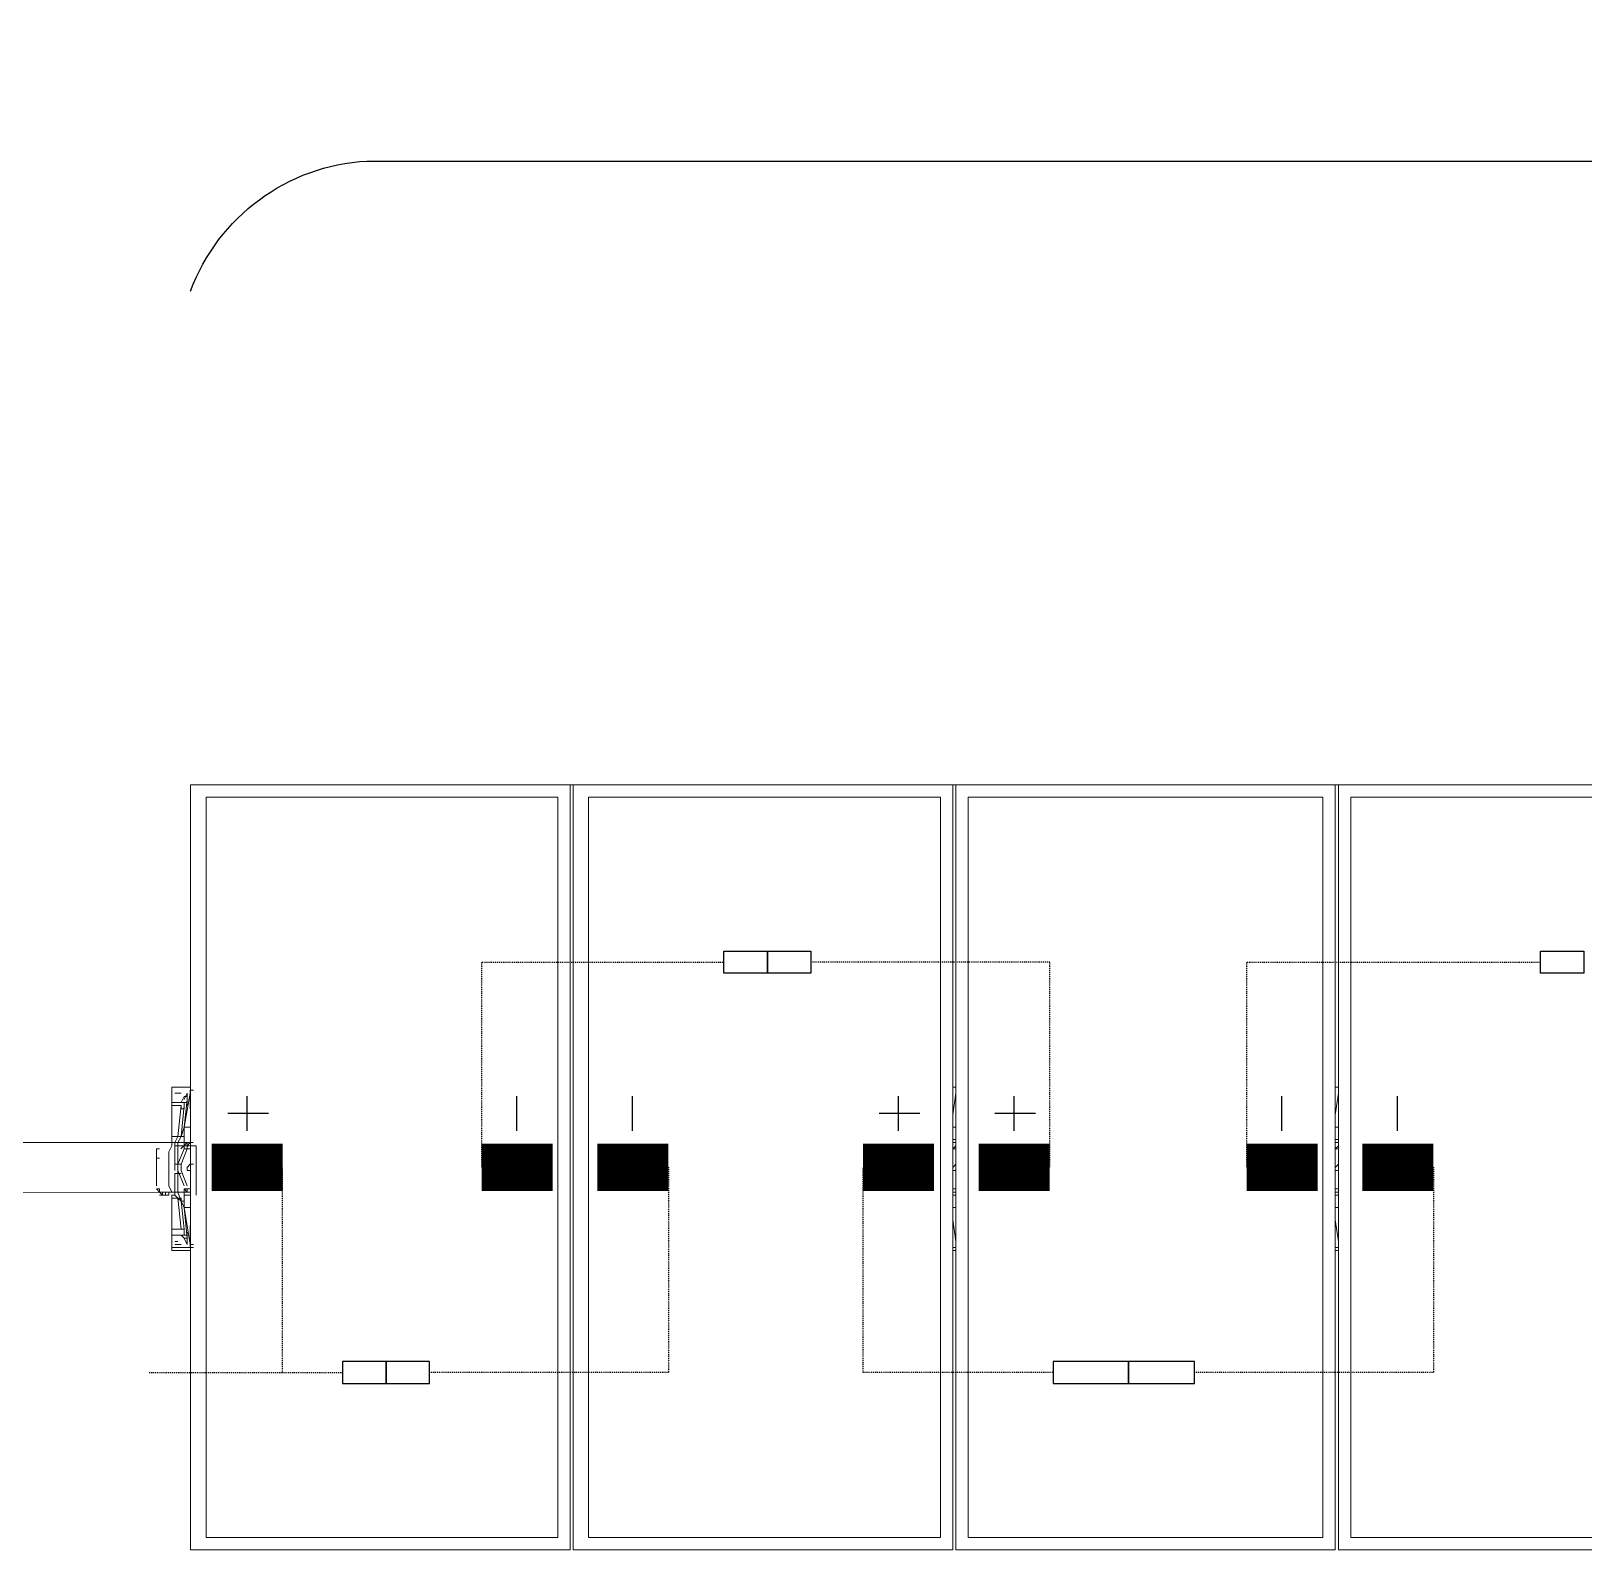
# Model space of a CAD drawing. Header units: feet. Extents: x -9903 to 12307, y -41 to 4121.
# Drawn here: x 4479 to 4642, y 1367 to 1526.4 of the extents above; entities that cross this region are included whole.
import ezdxf

# ---------------------------------------------------------------- set-up
doc = ezdxf.new("R2010")
doc.units = ezdxf.units.FT
doc.header["$MEASUREMENT"] = 0
doc.linetypes.add('HIDDEN', pattern=[0.375, 0.25, -0.125])
for name, color, linetype in [('E-HARN-COMP', 8, 'Continuous'), ('E-TRNK-CABL-NEG', 6, 'HIDDEN'), ('E-TRUNK-CABLE-POS', 6, 'HIDDEN'), ('G-ANNO-TEXT', 1, 'Continuous'), ('Polarity-Text', 7, 'Continuous')]:
    doc.layers.add(name, color=color, linetype=linetype)

# ---------------------------------------------------------------- blocks, each defined once
blk = doc.blocks.new('A$C47dfd34d')
at = {"lineweight": 5}
for points in [[(0.92496, 0), (0.92496, 0.41332), (2.16158, 0.41332)], [(1.13995, 0.00667), (1.13995, 0.40665)], [(0.91648, 0.24999), (0.91481, 0.24999), (0.91481, 0.24166), (0.91981, 0.24166), (0.92148, 0.24499), (0.92314, 0.24499), (0.92314, 0.24332), (0.92314, 0.24666), (0.92148, 0.24332)], [(0.91981, 0.24666), (0.91814, 0.24666), (0.91648, 0.24666), (0.91814, 0.24666), (0.91648, 0.24666)], [(0.91981, 0.24166), (0.92314, 0.24166), (0.92314, 0.24332), (0.92148, 0.22832), (0.92481, 0.24666), (0.92481, 0.24499)], [(0.92481, 0.24666), (0.92481, 0.24832), (0.92481, 0.24666)], [(0.92481, 0.24832), (0.92648, 0.24832)], [(0.92481, 0.23832), (0.92481, 0.24666)], [(1.33661, 0.23499), (1.33828, 0.24666), (1.33828, 0.24332)], [(1.54327, 0.23499), (1.54494, 0.24666), (1.54494, 0.24332)], [(0.91481, 0.23999), (0.91481, 0.22332), (0.91814, 0.22332), (0.91981, 0.22332), (0.92148, 0.23999), (0.92148, 0.23832), (0.91981, 0.23832), (0.91981, 0.23999), (0.91481, 0.23999), (0.91481, 0.24166)], [(0.91981, 0.23999), (0.91814, 0.22332), (0.91981, 0.22332), (0.92148, 0.22832), (0.92148, 0.21832), (0.92314, 0.21832), (0.92148, 0.21832), (0.92314, 0.21832), (0.92148, 0.21832), (0.92148, 0.21666), (0.91814, 0.20832), (0.91648, 0.20832)], [(0.92148, 0.24166), (0.92148, 0.23832)], [(0.92314, 0.24166), (0.92314, 0.23999)], [(0.92481, 0.22832), (0.92148, 0.22832), (0.92148, 0.21832), (0.91814, 0.21832), (0.91814, 0.20832), (0.91814, 0.20499), (0.92148, 0.19666)], [(1.33661, 0.22832), (1.33828, 0.22832)], [(1.54327, 0.22832), (1.54494, 0.22832)], [(0.92473, 0.19333), (0.92306, 0.19333), (0.92139, 0.19333), (0.065, 0.19166), (0.00167, 0.19166), (0.00167, 0.21999), (0.065, 0.21999), (0.92306, 0.21999), (0.92139, 0.21832), (0.91973, 0.21666), (0.92139, 0.21832), (0.92306, 0.21832), (0.92473, 0.21999), (0.92639, 0.21999), (0.92473, 0.21999), (0.92306, 0.21999), (0.92139, 0.21832), (0.92306, 0.21832), (0.92473, 0.21832), (0.92806, 0.21832), (0.92806, 0.19166)], [(0.90981, 0.21999), (0.91148, 0.21999), (0.91314, 0.21999), (0.91148, 0.21999), (0.90814, 0.21999)], [(0.91314, 0.21999), (0.91481, 0.21999), (0.91481, 0.21832), (0.91314, 0.21499), (0.91314, 0.19666), (0.91481, 0.19333)], [(0.91814, 0.21999), (0.91814, 0.21832), (0.91648, 0.21832), (0.91648, 0.21999), (0.91481, 0.21999), (0.91481, 0.22332)], [(0.91648, 0.21832), (0.91648, 0.20832), (0.91648, 0.20499)], [(0.91981, 0.22332), (0.92148, 0.22332)], [(0.92314, 0.21666), (0.92314, 0.21999), (0.92481, 0.21999), (0.92148, 0.21999)], [(1.33828, 0.22166), (1.33661, 0.22166)], [(1.33661, 0.21999), (1.33828, 0.21999)], [(1.33828, 0.21666), (1.33661, 0.21666), (1.33828, 0.21832)], [(1.54494, 0.22166), (1.54327, 0.22166)], [(1.54327, 0.21999), (1.54494, 0.21999)], [(1.54494, 0.21666), (1.54327, 0.21666), (1.54494, 0.21832)], [(0.90648, 0.21666), (0.90648, 0.19666), (0.90648, 0.20166), (0.90648, 0.19999)], [(0.90814, 0.21666), (0.90648, 0.21666), (0.90648, 0.21166)], [(0.90814, 0.21166), (0.90648, 0.21166), (0.90648, 0.20166)], [(0.92481, 0.21666), (0.92314, 0.21666), (0.92148, 0.21666), (0.92314, 0.21666), (0.91981, 0.20832)], [(0.92314, 0.19666), (0.91981, 0.20499), (0.91981, 0.20832), (0.91814, 0.20832), (0.91814, 0.20333), (0.91981, 0.20333)], [(0.92481, 0.20499), (0.92314, 0.20499), (0.92314, 0.20666), (0.92481, 0.20832), (0.92648, 0.20832)], [(1.33661, 0.20666), (1.33828, 0.20832)], [(1.33828, 0.20499), (1.33661, 0.20499)], [(1.54327, 0.20666), (1.54494, 0.20832)], [(1.54494, 0.20499), (1.54327, 0.20499)], [(0.90814, 0.19499), (0.90648, 0.19499), (0.90814, 0.19333), (0.90981, 0.19166), (0.90981, 0.19333), (0.90814, 0.19333), (0.90814, 0.19499), (0.90648, 0.19499)], [(0.91314, 0.19333), (0.91148, 0.19333), (0.91148, 0.19166), (0.91314, 0.19166), (0.91148, 0.19166), (0.90814, 0.19166)], [(0.92148, 0.18833), (0.91981, 0.18833), (0.91814, 0.19333), (0.91648, 0.19333), (0.91648, 0.19166), (0.91648, 0.19333), (0.91481, 0.19333), (0.91148, 0.19333), (0.91314, 0.19333), (0.91148, 0.19333), (0.90981, 0.19333), (0.91148, 0.19333), (0.91314, 0.19333), (0.91314, 0.19166)], [(0.90981, 0.19333), (0.90981, 0.19333)], [(0.92481, 0.19333), (0.92314, 0.19333), (0.92148, 0.19333), (0.92148, 0.19499), (0.92314, 0.19499), (0.92148, 0.19499), (0.92148, 0.19333), (0.92148, 0.18499), (0.92481, 0.16499), (0.92481, 0.16333), (0.91481, 0.16333), (0.91481, 0.16166), (0.92481, 0.16166)], [(0.92481, 0.18499), (0.92148, 0.18499), (0.92148, 0.19333), (0.91814, 0.19333), (0.91981, 0.19333)], [(0.92148, 0.19333), (0.92148, 0.19499), (0.92314, 0.19333), (0.92314, 0.19499), (0.92148, 0.19499), (0.92481, 0.19499)], [(1.33661, 0.19499), (1.33828, 0.19499)], [(1.33828, 0.19333), (1.33661, 0.19333)], [(1.54327, 0.19499), (1.54494, 0.19499)], [(1.54494, 0.19333), (1.54327, 0.19333)], [(0.92148, 0.17333), (0.91981, 0.18833), (0.91814, 0.18999), (0.91648, 0.19166), (0.91481, 0.19166), (0.91481, 0.18999)], [(0.91648, 0.16333), (0.91481, 0.16333), (0.91481, 0.16999), (0.91981, 0.16999), (0.92148, 0.16833), (0.92314, 0.16499), (0.92314, 0.16833), (0.92148, 0.18499), (0.91981, 0.18833), (0.91981, 0.18999), (0.91814, 0.18999)], [(0.91981, 0.17333), (0.91814, 0.18999), (0.91481, 0.18999), (0.91481, 0.17333)], [(0.92481, 0.19166), (0.92148, 0.19166)], [(1.33661, 0.19166), (1.33828, 0.19166)], [(1.33828, 0.18499), (1.33661, 0.18499)], [(1.54327, 0.19166), (1.54494, 0.19166)], [(1.54494, 0.18499), (1.54327, 0.18499)], [(1.33828, 0.16999), (1.33828, 0.16666), (1.33661, 0.17833)], [(1.54494, 0.16999), (1.54494, 0.16666), (1.54327, 0.17833)], [(0.91481, 0.16999), (0.91481, 0.17333), (0.91981, 0.17333), (0.92148, 0.17333), (0.92148, 0.16999)], [(0.92314, 0.17166), (0.92314, 0.16999), (0.91981, 0.16999)], [(0.92314, 0.16999), (0.92314, 0.16833), (0.92148, 0.16833)], [(0.92481, 0.16499), (0.92481, 0.17499)], [(0.91648, 0.16666), (0.91814, 0.16666)], [(0.91814, 0.16499), (0.91648, 0.16499), (0.91814, 0.16499), (0.91981, 0.16499)], [(0.92481, 0.16666), (0.92481, 0.16333), (0.92648, 0.16333)], [(0.92648, 0.16499), (0.92481, 0.16499), (0.92481, 0.16333)], [(1.33661, 0.16333), (1.33828, 0.16333)], [(1.33661, 0.16166), (1.33828, 0.16166)], [(1.33828, 0.16666), (1.33828, 0.16666)], [(1.54327, 0.16333), (1.54494, 0.16333)], [(1.54327, 0.16166), (1.54494, 0.16166)], [(1.54494, 0.16666), (1.54494, 0.16666)]]:
    blk.add_lwpolyline(points, dxfattribs=at)
for points in [[(0.92496, 0.41332), (1.12995, 0.41332), (1.12995, 0), (0.92496, 0)], [(1.13162, 0.41332), (1.33661, 0.41332), (1.33661, 0), (1.13162, 0)], [(1.33828, 0), (1.54327, 0), (1.54327, 0.41332), (1.33828, 0.41332)], [(1.54494, 0.41332), (1.54494, 0), (1.74993, 0), (1.74993, 0.41332)], [(0.9333, 0.40665), (0.9333, 0.00667), (1.12329, 0.00667), (1.12329, 0.40665)], [(1.13995, 0.40665), (1.13995, 0.00667), (1.32995, 0.00667), (1.32995, 0.40665)], [(1.34495, 0.00667), (1.5366, 0.00667), (1.5366, 0.40665), (1.34495, 0.40665)], [(1.7416, 0.40665), (1.7416, 0.00667), (1.5516, 0.00667), (1.5516, 0.40665)], [(0.92481, 0.24999), (0.91481, 0.24999)], [(1.33828, 0.24999), (1.33661, 0.24999)], [(1.54494, 0.24999), (1.54327, 0.24999)], [(0.91314, 0.21999), (0.91148, 0.21999)], [(0.91814, 0.22332), (0.91981, 0.22332), (0.91814, 0.21999), (0.91648, 0.21999)], [(0.92148, 0.21666), (0.92148, 0.21832)], [(0.91648, 0.20333), (0.91648, 0.19333), (0.91814, 0.19333), (0.91814, 0.20333)]]:
    blk.add_lwpolyline(points, close=True, dxfattribs=at)

msp = doc.modelspace()

# ---------------------------------------------------------------- linework, layer by layer
at = {"layer": 'E-HARN-COMP'}
for points in [[(4556.26, 1429.87), (4556.26, 1427.54), (4551.69, 1427.54), (4551.69, 1429.87)], [(4560.82, 1429.87), (4560.82, 1427.54), (4556.26, 1427.54), (4556.26, 1429.87)], [(4641.97, 1429.87), (4641.97, 1427.54), (4637.4, 1427.54), (4637.4, 1429.87)], [(4516.23, 1384.47), (4516.23, 1386.8), (4511.67, 1386.8), (4511.67, 1384.47)], [(4520.8, 1384.47), (4520.8, 1386.8), (4516.23, 1386.8), (4516.23, 1384.47)], [(4594.15, 1384.47), (4594.15, 1386.8), (4586.26, 1386.8), (4586.26, 1384.47)], [(4601.1, 1384.47), (4601.1, 1386.8), (4594.15, 1386.8), (4594.15, 1384.47)]]:
    msp.add_lwpolyline(points, close=True, dxfattribs=at)
at = {"layer": 'E-HARN-COMP', "const_width": 5}
for points in [[(4505.37, 1407.17), (4497.92, 1407.17)], [(4526.28, 1407.17), (4533.73, 1407.17)], [(4545.87, 1407.17), (4538.41, 1407.17)], [(4566.3, 1407.17), (4573.76, 1407.17)], [(4585.9, 1407.17), (4578.44, 1407.17)], [(4606.58, 1407.17), (4614.03, 1407.17)], [(4626.17, 1407.17), (4618.71, 1407.17)]]:
    msp.add_lwpolyline(points, dxfattribs=at)
at = {"layer": 'E-TRNK-CABL-NEG', "ltscale": 0.1}
for points in [[(4526.28, 1407.17), (4526.28, 1428.7), (4551.7, 1428.7)], [(4606.58, 1407.17), (4606.58, 1428.7), (4637.41, 1428.7)], [(4545.87, 1407.17), (4545.87, 1385.63), (4520.8, 1385.63)], [(4626.17, 1407.17), (4626.17, 1385.63), (4601.1, 1385.63)]]:
    msp.add_lwpolyline(points, dxfattribs=at)
at = {"layer": 'E-TRUNK-CABLE-POS', "ltscale": 0.1}
for points in [[(4585.9, 1407.17), (4585.9, 1428.7), (4560.83, 1428.7)], [(4505.37, 1385.63), (4505.37, 1407.17)], [(4586.26, 1385.63), (4566.31, 1385.63), (4566.31, 1407.17)], [(4491.37, 1385.63), (4511.67, 1385.63)]]:
    msp.add_lwpolyline(points, dxfattribs=at)
at = {"layer": 'G-ANNO-TEXT', "flags": 128}
msp.add_lwpolyline([(4495.72, 1499.14, -0.298343), (4514.22, 1512.79), (5006.37, 1512.79, 0.298343), (5024.88, 1526.43, 0.298343), (5043.39, 1512.79), (5596.31, 1512.79, -0.298343), (5614.82, 1499.14)], format="xyb", dxfattribs=at)
at = {"layer": 'Polarity-Text'}
for p, q in [((4501.61, 1414.63), (4501.61, 1411.01)), ((4529.93, 1414.63), (4529.93, 1411.01)), ((4542.06, 1414.63), (4542.06, 1411.01)), ((4569.99, 1414.63), (4569.99, 1411.01)), ((4582.13, 1414.63), (4582.13, 1411.01)), ((4610.23, 1414.63), (4610.23, 1411.01)), ((4622.36, 1414.63), (4622.36, 1411.01)), ((4503.88, 1412.82), (4499.61, 1412.82)), ((4572.27, 1412.82), (4567.99, 1412.82)), ((4584.41, 1412.82), (4580.13, 1412.82))]:
    msp.add_line(p, q, dxfattribs=at)

# ---------------------------------------------------------------- block references
at = {"xscale": 194.318304, "yscale": 194.318304, "zscale": 194.318304}
msp.add_blockref('A$C47dfd34d', (4315.98, 1367.01), dxfattribs=at)

doc.saveas('drawing.dxf')
